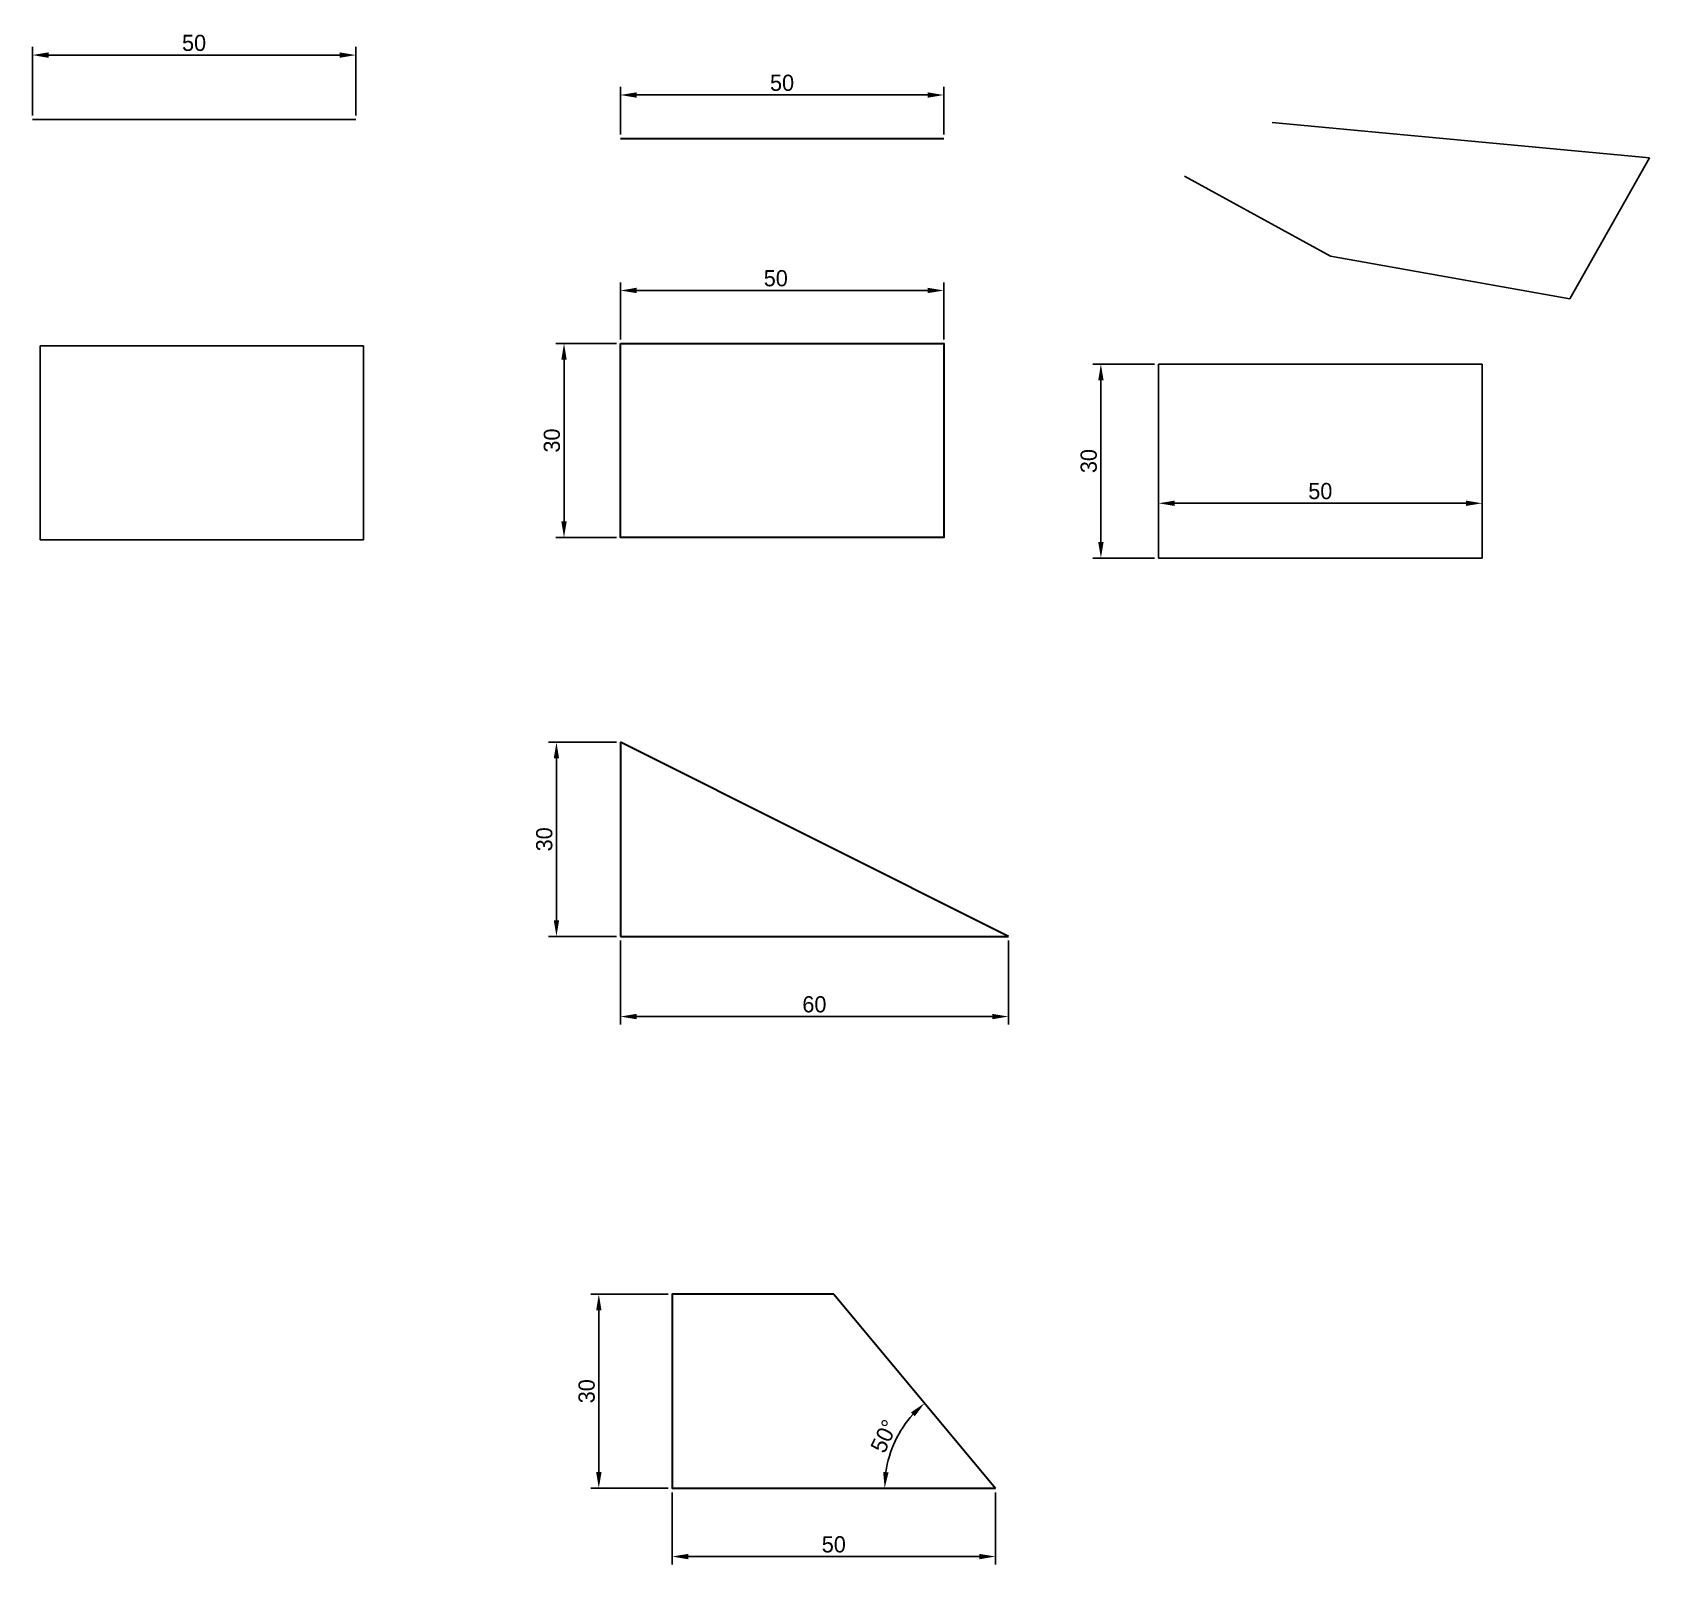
# Model space of a CAD drawing. Header units: millimetres. Extents: x 197 to 447, y -49 to 188.
import ezdxf

# ---------------------------------------------------------------- set-up
doc = ezdxf.new("R2010")
doc.units = ezdxf.units.MM
doc.dimstyles.new('ISO-25', dxfattribs={"dimtxt": 2.5, "dimasz": 2.5, "dimexe": 1.25, "dimexo": 0.625, "dimtad": 1, "dimdsep": 46, "dimtxsty": 'Standard', "dimcen": 2.5, "dimadec": 0, "dimazin": 0, "dimtfac": 1, "dimtmove": 0, "dimatfit": 3, "dimfxl": 0, "dimarcsym": 0})

# ---------------------------------------------------------------- blocks, each defined once
blk = doc.blocks.new('*D1')
at = {"color": 0, "lineweight": -2, "transparency": 16777216}
for p, q in [((287.82, 172.38), (287.82, 179.72)), ((290.32, 178.47), (335.33, 178.47)), ((337.83, 172.38), (337.83, 179.72))]:
    blk.add_line(p, q, dxfattribs=at)
at = {"color": 0, "lineweight": -3, "transparency": 16777216}
for points in [[(290.32, 178.88), (290.32, 178.05), (287.82, 178.47)], [(335.33, 178.88), (335.33, 178.05), (337.83, 178.47)]]:
    blk.add_solid(points, dxfattribs=at)
at = {"layer": 'Defpoints', "color": 0, "lineweight": -3, "transparency": 16777216}
for p in [(337.83, 178.47), (287.82, 171.76), (337.83, 171.76)]:
    blk.add_point(p, dxfattribs=at)
at = {"color": 0, "transparency": 16777216, "insert": (312.82, 180.34), "char_height": 2.5, "attachment_point": 5}
blk.add_mtext('50', dxfattribs=at)
blk = doc.blocks.new('*D2')
at = {"color": 0, "lineweight": -2, "transparency": 16777216}
for p, q in [((287.82, 140.68), (287.82, 149.5)), ((290.32, 148.25), (335.32, 148.25)), ((337.82, 140.68), (337.82, 149.5))]:
    blk.add_line(p, q, dxfattribs=at)
at = {"color": 0, "lineweight": -3, "transparency": 16777216}
for points in [[(290.32, 148.67), (290.32, 147.84), (287.82, 148.25)], [(335.32, 148.67), (335.32, 147.84), (337.82, 148.25)]]:
    blk.add_solid(points, dxfattribs=at)
at = {"layer": 'Defpoints', "color": 0, "lineweight": -3, "transparency": 16777216}
for p in [(337.82, 148.25), (287.82, 140.05), (337.82, 140.05)]:
    blk.add_point(p, dxfattribs=at)
at = {"color": 0, "transparency": 16777216, "insert": (311.85, 150.13), "char_height": 2.5, "attachment_point": 5}
blk.add_mtext('50', dxfattribs=at)
blk = doc.blocks.new('*D3')
at = {"color": 0, "lineweight": -2, "transparency": 16777216}
for p, q in [((287.2, 140.05), (277.86, 140.05)), ((279.11, 112.55), (279.11, 137.55)), ((287.2, 110.05), (277.86, 110.05))]:
    blk.add_line(p, q, dxfattribs=at)
at = {"color": 0, "lineweight": -3, "transparency": 16777216}
for points in [[(278.7, 137.55), (279.53, 137.55), (279.11, 140.05)], [(278.7, 112.55), (279.53, 112.55), (279.11, 110.05)]]:
    blk.add_solid(points, dxfattribs=at)
at = {"layer": 'Defpoints', "color": 0, "lineweight": -3, "transparency": 16777216}
for p in [(279.11, 140.05), (287.82, 140.05), (287.82, 110.05)]:
    blk.add_point(p, dxfattribs=at)
at = {"color": 0, "transparency": 16777216, "insert": (277.24, 125.05), "char_height": 2.5, "attachment_point": 5, "rotation": 90}
blk.add_mtext('30', dxfattribs=at)
blk = doc.blocks.new('*D4')
at = {"color": 0, "lineweight": -2, "transparency": 16777216}
blk.add_arc((345.82, -36.91), 17.14, 138.1713, 171.6343, dxfattribs=at)
at = {"color": 0, "lineweight": -3, "transparency": 16777216}
for points in [[(332.76, -25.18), (333.34, -25.78), (334.85, -23.75)], [(329.28, -34.45), (328.45, -34.39), (328.68, -36.91)]]:
    blk.add_solid(points, dxfattribs=at)
at = {"layer": 'Defpoints', "color": 0, "lineweight": -3, "transparency": 16777216}
for p in [(320.82, -6.91), (331.52, -27.46), (295.82, -36.91), (345.82, -36.91), (345.82, -36.91)]:
    blk.add_point(p, dxfattribs=at)
at = {"color": 0, "lineweight": 25, "transparency": 16777216, "insert": (328.6, -28.85), "char_height": 2.5, "attachment_point": 5, "rotation": 64.9028}
blk.add_mtext('50°', dxfattribs=at)
blk = doc.blocks.new('*D5')
at = {"color": 0, "lineweight": -2, "transparency": 16777216}
for p, q in [((295.19, -6.91), (283.24, -6.91)), ((284.49, -34.41), (284.49, -9.41)), ((295.19, -36.91), (283.24, -36.91))]:
    blk.add_line(p, q, dxfattribs=at)
at = {"color": 0, "lineweight": -3, "transparency": 16777216}
for points in [[(284.08, -9.41), (284.91, -9.41), (284.49, -6.91)], [(284.08, -34.41), (284.91, -34.41), (284.49, -36.91)]]:
    blk.add_solid(points, dxfattribs=at)
at = {"layer": 'Defpoints', "color": 0, "lineweight": -3, "transparency": 16777216}
for p in [(284.49, -6.91), (295.82, -6.91), (295.82, -36.91)]:
    blk.add_point(p, dxfattribs=at)
at = {"color": 0, "lineweight": 25, "transparency": 16777216, "insert": (282.62, -21.91), "char_height": 2.5, "attachment_point": 5, "rotation": 90}
blk.add_mtext('30', dxfattribs=at)
blk = doc.blocks.new('*D6')
at = {"color": 0, "lineweight": -2, "transparency": 16777216}
for p, q in [((295.82, -37.54), (295.82, -48.71)), ((345.82, -37.54), (345.82, -48.71)), ((298.32, -47.46), (343.32, -47.46))]:
    blk.add_line(p, q, dxfattribs=at)
at = {"color": 0, "lineweight": -3, "transparency": 16777216}
for points in [[(298.32, -47.05), (298.32, -47.88), (295.82, -47.46)], [(343.32, -47.05), (343.32, -47.88), (345.82, -47.46)]]:
    blk.add_solid(points, dxfattribs=at)
at = {"layer": 'Defpoints', "color": 0, "lineweight": -3, "transparency": 16777216}
for p in [(295.82, -36.91), (345.82, -36.91), (345.82, -47.46)]:
    blk.add_point(p, dxfattribs=at)
at = {"color": 0, "lineweight": 25, "transparency": 16777216, "insert": (320.82, -45.59), "char_height": 2.5, "attachment_point": 5}
blk.add_mtext('50', dxfattribs=at)
blk = doc.blocks.new('*D7')
at = {"color": 0, "lineweight": -2, "transparency": 16777216}
for p, q in [((287.2, 78.41), (276.69, 78.41)), ((277.94, 75.91), (277.94, 50.91)), ((287.2, 48.41), (276.69, 48.41))]:
    blk.add_line(p, q, dxfattribs=at)
at = {"color": 0, "lineweight": -3, "transparency": 16777216}
for points in [[(277.53, 75.91), (278.36, 75.91), (277.94, 78.41)], [(277.53, 50.91), (278.36, 50.91), (277.94, 48.41)]]:
    blk.add_solid(points, dxfattribs=at)
at = {"layer": 'Defpoints', "color": 0, "lineweight": -3, "transparency": 16777216}
for p in [(287.82, 78.41), (277.94, 48.41), (287.82, 48.41)]:
    blk.add_point(p, dxfattribs=at)
at = {"color": 0, "lineweight": -3, "transparency": 16777216, "insert": (276.07, 63.41), "char_height": 2.5, "attachment_point": 5, "rotation": 90}
blk.add_mtext('30', dxfattribs=at)
blk = doc.blocks.new('*D8')
at = {"color": 0, "lineweight": -2, "transparency": 16777216}
for p, q in [((287.82, 47.79), (287.82, 34.76)), ((347.82, 47.79), (347.82, 34.76)), ((290.32, 36.01), (345.32, 36.01))]:
    blk.add_line(p, q, dxfattribs=at)
at = {"color": 0, "lineweight": -3, "transparency": 16777216}
for points in [[(290.32, 36.43), (290.32, 35.6), (287.82, 36.01)], [(345.32, 36.43), (345.32, 35.6), (347.82, 36.01)]]:
    blk.add_solid(points, dxfattribs=at)
at = {"layer": 'Defpoints', "color": 0, "lineweight": -3, "transparency": 16777216}
for p in [(287.82, 48.41), (347.82, 48.41), (347.82, 36.01)]:
    blk.add_point(p, dxfattribs=at)
at = {"color": 0, "lineweight": -3, "transparency": 16777216, "insert": (317.82, 37.89), "char_height": 2.5, "attachment_point": 5}
blk.add_mtext('60', dxfattribs=at)
blk = doc.blocks.new('*D10')
at = {"color": 0, "lineweight": -2, "transparency": 16777216}
for p, q in [((196.92, 175.31), (196.92, 185.89)), ((246.92, 175.31), (246.92, 185.89)), ((199.42, 184.64), (244.42, 184.64))]:
    blk.add_line(p, q, dxfattribs=at)
at = {"color": 0, "lineweight": -3, "transparency": 16777216}
for points in [[(199.42, 185.06), (199.42, 184.22), (196.92, 184.64)], [(244.42, 185.06), (244.42, 184.22), (246.92, 184.64)]]:
    blk.add_solid(points, dxfattribs=at)
at = {"layer": 'Defpoints', "color": 0, "lineweight": -3, "transparency": 16777216}
for p in [(246.92, 184.64), (196.92, 174.68), (246.92, 174.68)]:
    blk.add_point(p, dxfattribs=at)
at = {"color": 0, "lineweight": -3, "transparency": 16777216, "insert": (221.92, 186.51), "char_height": 2.5, "attachment_point": 5}
blk.add_mtext('50', dxfattribs=at)
blk = doc.blocks.new('*D11')
at = {"color": 0, "lineweight": -2, "transparency": 16777216}
for p, q in [((371.03, 107.51), (371.03, 116.61)), ((418.53, 115.36), (373.53, 115.36)), ((421.03, 107.51), (421.03, 116.61))]:
    blk.add_line(p, q, dxfattribs=at)
at = {"color": 0, "lineweight": -3, "transparency": 16777216}
for points in [[(373.53, 115.77), (373.53, 114.94), (371.03, 115.36)], [(418.53, 115.77), (418.53, 114.94), (421.03, 115.36)]]:
    blk.add_solid(points, dxfattribs=at)
at = {"layer": 'Defpoints', "color": 0, "lineweight": -3, "transparency": 16777216}
for p in [(371.03, 115.36), (371.03, 106.88), (421.03, 106.88)]:
    blk.add_point(p, dxfattribs=at)
at = {"color": 0, "lineweight": -3, "transparency": 16777216, "insert": (396.03, 117.23), "char_height": 2.5, "attachment_point": 5}
blk.add_mtext('50', dxfattribs=at)
blk = doc.blocks.new('*D12')
at = {"color": 0, "lineweight": -2, "transparency": 16777216}
for p, q in [((370.41, 136.88), (360.86, 136.88)), ((362.11, 109.38), (362.11, 134.38)), ((370.41, 106.88), (360.86, 106.88))]:
    blk.add_line(p, q, dxfattribs=at)
at = {"color": 0, "lineweight": -3, "transparency": 16777216}
for points in [[(361.7, 134.38), (362.53, 134.38), (362.11, 136.88)], [(361.7, 109.38), (362.53, 109.38), (362.11, 106.88)]]:
    blk.add_solid(points, dxfattribs=at)
at = {"layer": 'Defpoints', "color": 0, "lineweight": -3, "transparency": 16777216}
for p in [(362.11, 136.88), (371.03, 136.88), (371.03, 106.88)]:
    blk.add_point(p, dxfattribs=at)
at = {"color": 0, "lineweight": -3, "transparency": 16777216, "insert": (360.24, 121.88), "char_height": 2.5, "attachment_point": 5, "rotation": 90}
blk.add_mtext('30', dxfattribs=at)

msp = doc.modelspace()

# ---------------------------------------------------------------- linework, layer by layer
at = {"lineweight": -3}
for p, q in [((196.918, 174.682), (246.918, 174.682)), ((388.563, 174.2), (446.946, 168.748)), ((446.946, 168.748), (434.605, 146.938)), ((397.581, 153.576), (375.035, 165.903)), ((434.605, 146.938), (397.581, 153.576)), ((198.114, 139.697), (248.114, 139.697)), ((198.114, 109.697), (198.114, 139.697)), ((248.114, 139.697), (248.114, 109.697)), ((371.031, 136.881), (421.031, 136.881)), ((371.031, 106.881), (371.031, 136.881)), ((421.031, 136.881), (421.031, 106.881)), ((248.114, 109.697), (198.114, 109.697)), ((421.031, 106.881), (371.031, 106.881))]:
    msp.add_line(p, q, dxfattribs=at)
at = {"lineweight": 30}
for p, q in [((287.821, 171.756), (337.826, 171.756)), ((287.821, 78.412), (287.821, 48.412)), ((347.821, 48.412), (287.821, 78.412)), ((287.821, 48.412), (347.821, 48.412)), ((320.817, -6.914), (345.817, -36.914))]:
    msp.add_line(p, q, dxfattribs=at)
msp.add_lwpolyline([(287.821, 140.054), (337.821, 140.054), (337.821, 110.054), (287.821, 110.054)], close=True, dxfattribs=at)
msp.add_lwpolyline([(320.817, -6.914), (295.817, -6.914), (295.817, -36.914), (345.817, -36.914)], dxfattribs=at)

# ---------------------------------------------------------------- dimensions: what is measured, and where the dimension line sits
at = {"lineweight": -3}
for base, p1, p2, picture, middle in [((246.918, 184.639), (196.918, 174.682), (246.918, 174.682), '*D10', (221.918, 186.514)), ((371.031, 115.357), (421.031, 106.881), (371.031, 106.881), '*D11', (396.031, 117.232))]:
    dim = msp.add_linear_dim(base=base, p1=p1, p2=p2, dimstyle='ISO-25', dxfattribs=at)
    dim.commit()
    dim.dimension.update_dxf_attribs({"geometry": picture, "text_midpoint": middle})
at = {"color": 4}
dim = msp.add_linear_dim(base=(337.8257, 178.4672), p1=(287.8209, 171.7561), p2=(337.8257, 171.7561), dimstyle='ISO-25', dxfattribs=at)
dim.commit()
dim.dimension.update_dxf_attribs({"geometry": '*D1', "text_midpoint": (312.8233, 180.3422)})
dim = msp.add_linear_dim(base=(337.821, 148.254), p1=(287.821, 140.054), p2=(337.821, 140.054), dimstyle='ISO-25', dxfattribs=at)
dim.commit()
dim.dimension.update_dxf_attribs({"geometry": '*D2', "text_midpoint": (311.848, 148.254), "dimtype": 160})
dim = msp.add_linear_dim(base=(279.113, 140.054), p1=(287.821, 110.054), p2=(287.821, 140.054), angle=90, dimstyle='ISO-25', dxfattribs=at)
dim.commit()
dim.dimension.update_dxf_attribs({"geometry": '*D3', "text_midpoint": (277.238, 125.054)})
at = {"lineweight": -3}
dim = msp.add_linear_dim(base=(362.114, 136.881), p1=(371.031, 106.881), p2=(371.031, 136.881), angle=90, dimstyle='ISO-25', dxfattribs=at)
dim.commit()
dim.dimension.update_dxf_attribs({"geometry": '*D12', "text_midpoint": (360.239, 121.881)})
at = {"color": 4, "lineweight": -3}
dim = msp.add_linear_dim(base=(277.944, 48.412), p1=(287.821, 78.412), p2=(287.821, 48.412), angle=90, dimstyle='ISO-25', dxfattribs=at)
dim.commit()
dim.dimension.update_dxf_attribs({"geometry": '*D7', "text_midpoint": (276.069, 63.412)})
dim = msp.add_linear_dim(base=(347.821, 36.012), p1=(287.821, 48.412), p2=(347.821, 48.412), dimstyle='ISO-25', dxfattribs=at)
dim.commit()
dim.dimension.update_dxf_attribs({"geometry": '*D8', "text_midpoint": (317.821, 37.887)})
at = {"color": 4, "lineweight": 25}
dim = msp.add_linear_dim(base=(284.493, -6.914), p1=(295.817, -36.914), p2=(295.817, -6.914), angle=90, dimstyle='ISO-25', dxfattribs=at)
dim.commit()
dim.dimension.update_dxf_attribs({"geometry": '*D5', "text_midpoint": (282.618, -21.914)})
dim = msp.add_angular_dim_2l(base=(331.521, -27.464), line1=((320.817, -6.914), (345.817, -36.914)), line2=((295.817, -36.914), (345.817, -36.914)), dimstyle='ISO-25', dxfattribs=at)
dim.commit()
dim.dimension.update_dxf_attribs({"geometry": '*D4', "text_midpoint": (328.6, -28.849)})
dim = msp.add_linear_dim(base=(345.817, -47.464), p1=(295.817, -36.914), p2=(345.817, -36.914), dimstyle='ISO-25', dxfattribs=at)
dim.commit()
dim.dimension.update_dxf_attribs({"geometry": '*D6', "text_midpoint": (320.817, -45.589)})

doc.saveas('drawing.dxf')
